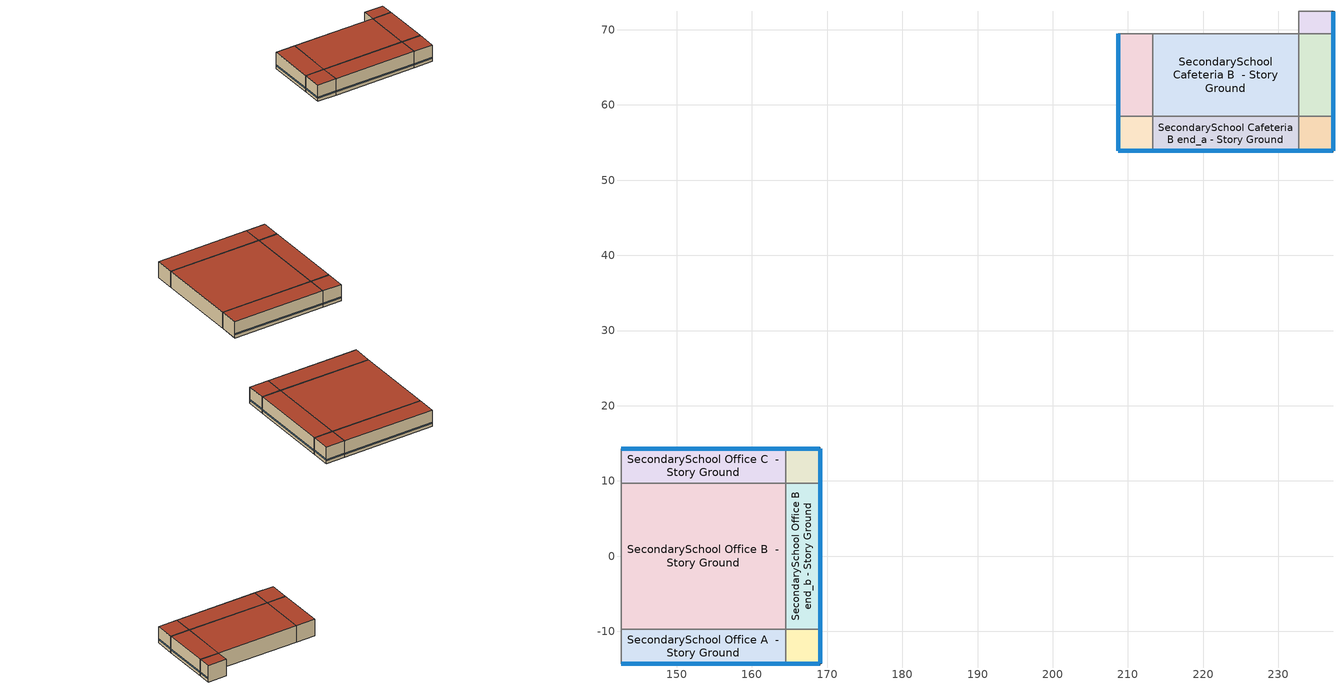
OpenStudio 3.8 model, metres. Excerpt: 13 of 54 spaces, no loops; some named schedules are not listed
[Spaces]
SecondarySchool Office A  - Story Ground
 floor ground (Foundation F 126 Perim 2192 Area 1002): 142.59,-14.28 142.59,-9.71 164.5,-9.71 164.5,-14.28 z0
 wall outside: 142.59,-14.28 164.5,-14.28 z0:3.96
 wall to SecondarySchool Library A  - Story Ground: 142.59,-9.71 142.59,-14.28 z0:3.96
 wall to SecondarySchool Office B  - Story Ground: 164.5,-9.71 142.59,-9.71 z0:3.96
 wall to SecondarySchool Office A end_b - Story Ground: 164.5,-14.28 164.5,-9.71 z0:3.96
 window (Window U-0.56 SHGC 0.39): 142.61,-14.28 164.48,-14.28 z0.76:1
 roof outside: 164.5,-14.28 164.5,-9.71 142.59,-9.71 142.59,-14.28 z3.96
SecondarySchool Office B  - Story Ground
 floor ground (Foundation F 126 Perim 0 Area 42569): 142.59,-9.71 142.59,9.71 164.5,9.71 164.5,-9.71 z0
 wall to SecondarySchool Library B  - Story Ground: 142.59,9.71 142.59,-9.71 z0:3.96
 wall to SecondarySchool Office C  - Story Ground: 164.5,9.71 142.59,9.71 z0:3.96
 wall to SecondarySchool Office B end_b - Story Ground: 164.5,-9.71 164.5,9.71 z0:3.96
 roof outside: 164.5,-9.71 164.5,9.71 142.59,9.71 142.59,-9.71 z3.96
SecondarySchool Office C  - Story Ground
 floor ground (Foundation F 126 Perim 2192 Area 1002): 142.59,9.71 142.59,14.28 164.5,14.28 164.5,9.71 z0
 wall outside: 164.5,14.28 142.59,14.28 z0:3.96
 wall to SecondarySchool Library C  - Story Ground: 142.59,14.28 142.59,9.71 z0:3.96
 wall to SecondarySchool Office C end_b - Story Ground: 164.5,9.71 164.5,14.28 z0:3.96
 window (Window U-0.56 SHGC 0.39): 164.48,14.28 142.61,14.28 z0.76:1
 roof outside: 164.5,9.71 164.5,14.28 142.59,14.28 142.59,9.71 z3.96
SecondarySchool Office A end_b - Story Ground
 floor ground (Foundation F 126 Perim 914 Area 209): 164.5,-14.28 164.5,-9.71 169.07,-9.71 169.07,-14.28 z0
 wall outside: 164.5,-14.28 169.07,-14.28 169.07,-9.71 z0:3.96
 wall to SecondarySchool Office B end_b - Story Ground: 169.07,-9.71 164.5,-9.71 z0:3.96
 window (Window U-0.56 SHGC 0.39): 164.53,-14.28 169.05,-14.28 / 169.07,-14.26 169.07,-9.74 z0.76:1
 roof outside: 169.07,-14.28 169.07,-9.71 164.5,-9.71 164.5,-14.28 z3.96
SecondarySchool Office B end_b - Story Ground
 floor ground (Foundation F 126 Perim 1942 Area 8881): 164.5,-9.71 164.5,9.71 169.07,9.71 169.07,-9.71 z0
 wall outside: 169.07,-9.71 169.07,9.71 z0:3.96
 wall to SecondarySchool Office C end_b - Story Ground: 169.07,9.71 164.5,9.71 z0:3.96
 window (Window U-0.56 SHGC 0.39): 169.07,-9.69 169.07,9.69 z0.76:1
 roof outside: 169.07,-9.71 169.07,9.71 164.5,9.71 164.5,-9.71 z3.96
SecondarySchool Office C end_b - Story Ground
 floor ground (Foundation F 126 Perim 914 Area 209): 164.5,9.71 164.5,14.28 169.07,14.28 169.07,9.71 z0
 wall outside: 169.07,9.71 169.07,14.28 164.5,14.28 z0:3.96
 window (Window U-0.56 SHGC 0.39): 169.05,14.28 164.53,14.28 / 169.07,9.74 169.07,14.26 z0.76:1
 roof outside: 169.07,9.71 169.07,14.28 164.5,14.28 164.5,9.71 z3.96
SecondarySchool Cafeteria A end_a - Story Ground
 floor ground (Foundation F 126 Perim 914 Area 209): 237.26,53.91 232.69,53.91 232.69,58.48 237.26,58.48 z0
 wall outside: 232.69,53.91 237.26,53.91 237.26,58.48 z0:3.96
 wall to SecondarySchool Cafeteria B end_a - Story Ground: 232.69,58.48 232.69,53.91 z0:3.96
 wall to SecondarySchool Cafeteria A  - Story Ground: 237.26,58.48 232.69,58.48 z0:3.96
 window (Window U-0.56 SHGC 0.39): 237.26,53.93 237.26,58.45 / 232.72,53.91 237.24,53.91 z0.76:1
 roof outside: 237.26,58.48 232.69,58.48 232.69,53.91 237.26,53.91 z3.96
SecondarySchool Cafeteria B end_a - Story Ground
 floor ground (Foundation F 126 Perim 1942 Area 8881): 232.69,53.91 213.27,53.91 213.27,58.48 232.69,58.48 z0
 wall outside: 213.27,53.91 232.69,53.91 z0:3.96
 wall to SecondarySchool Cafeteria C end_a - Story Ground: 213.27,58.48 213.27,53.91 z0:3.96
 wall to SecondarySchool Cafeteria B  - Story Ground: 232.69,58.48 213.27,58.48 z0:3.96
 window (Window U-0.56 SHGC 0.39): 213.29,53.91 232.67,53.91 z0.76:1
 roof outside: 232.69,58.48 213.27,58.48 213.27,53.91 232.69,53.91 z3.96
SecondarySchool Cafeteria C end_a - Story Ground
 floor ground (Foundation F 126 Perim 914 Area 209): 213.27,53.91 208.7,53.91 208.7,58.48 213.27,58.48 z0
 wall outside: 208.7,58.48 208.7,53.91 213.27,53.91 z0:3.96
 wall to SecondarySchool Cafeteria C  - Story Ground: 213.27,58.48 208.7,58.48 z0:3.96
 window (Window U-0.56 SHGC 0.39): 208.72,53.91 213.24,53.91 / 208.7,58.45 208.7,53.93 z0.76:1
 roof outside: 213.27,58.48 208.7,58.48 208.7,53.91 213.27,53.91 z3.96
SecondarySchool Cafeteria A  - Story Ground
 floor ground (Foundation F 126 Perim 1099 Area 5024): 237.26,58.48 232.69,58.48 232.69,69.47 237.26,69.47 z0
 wall outside: 237.26,58.48 237.26,69.47 z0:3.96
 wall to SecondarySchool Cafeteria B  - Story Ground: 232.69,69.47 232.69,58.48 z0:3.96
 wall to SecondarySchool Mechanical A  - Story Ground 1: 237.26,69.47 232.69,69.47 z0:3.96
 window (Window U-0.56 SHGC 0.39): 237.26,58.51 237.26,69.44 z0.76:1
 roof outside: 237.26,69.47 232.69,69.47 232.69,58.48 237.26,58.48 z3.96
SecondarySchool Cafeteria B  - Story Ground
 floor ground (Foundation F 126 Perim 0 Area 21345): 232.69,58.48 213.27,58.48 213.27,69.47 232.69,69.47 z0
 wall to SecondarySchool Cafeteria C  - Story Ground: 213.27,69.47 213.27,58.48 z0:3.96
 wall to SecondarySchool Mechanical B  - Story Ground 1: 232.69,69.47 213.27,69.47 z0:3.96
 roof outside: 232.69,69.47 213.27,69.47 213.27,58.48 232.69,58.48 z3.96
SecondarySchool Cafeteria C  - Story Ground
 floor ground (Foundation F 126 Perim 1099 Area 5024): 213.27,58.48 208.7,58.48 208.7,69.47 213.27,69.47 z0
 wall outside: 208.7,69.47 208.7,58.48 z0:3.96
 wall to SecondarySchool Mechanical C  - Story Ground 1: 213.27,69.47 208.7,69.47 z0:3.96
 window (Window U-0.56 SHGC 0.39): 208.7,69.44 208.7,58.51 z0.76:1
 roof outside: 213.27,69.47 208.7,69.47 208.7,58.48 213.27,58.48 z3.96
SecondarySchool Mechanical A  - Story Ground 1
 floor ground (Foundation F 126 Perim 297 Area 1358): 237.26,69.47 232.69,69.47 232.69,72.44 237.26,72.44 z0
 wall outside: 237.26,69.47 237.26,72.44 z0:3.96
 wall to SecondarySchool Mechanical B  - Story Ground 1: 232.69,72.44 232.69,69.47 z0:3.96
 wall to SecondarySchool Kitchen A  - Story Ground: 237.26,72.44 232.69,72.44 z0:3.96
 window (Window U-0.56 SHGC 0.39): 237.26,69.49 237.26,72.41 z0.76:1
 roof outside: 237.26,72.44 232.69,72.44 232.69,69.47 237.26,69.47 z3.96
[Site]
Teterboro_NJ_USA: Latitude {deg}=40.85; Longitude {deg}=-74.06; Time Zone {hr}=-5; Elevation {m}=2; Terrain=City
[Site:WaterMainsTemperature]
Calculation Method=Correlation; Annual Average Outdoor Air Temperature {C}=13.1142; Maximum Difference In Monthly Average Outdoor Air Temperatures {deltaC}=26.67
[SizingPeriod:DesignDay] Barometric Pressure {Pa}=101301; Rain Indicator=No; Snow Indicator=No; Day of Month=21; Daylight Saving Time Indicator=No; Humidity Condition Type=Wetbulb; Dry-Bulb Temperature Range Modifier Type=DefaultMultipliers
Name | Maximum Dry-Bulb Temperature {C} | Daily Dry-Bulb Temperature Range {deltaC} | Wind Speed {m/s} | Wind Direction {deg} | Month | Day Type | Wetbulb or DewPoint at Maximum Dry-Bulb {C} | Solar Model Indicator | ASHRAE Clear Sky Optical Depth for Beam Irradiance | ASHRAE Clear Sky Optical Depth for Diffuse Irradiance | Sky Clearness
Teterboro Ann Clg .4% Condns DB=>MWB 1 | 33.6 | 9.6 | 4.7 | 240 | 7 | SummerDesignDay | 23.6 | ASHRAETau | 0.452 | 2.128
Teterboro Ann Clg .4% Condns WB=>MDB 1 | 30.9 | 9.6 | 4.7 | 240 | 7 | SummerDesignDay | 25.4 | ASHRAETau | 0.452 | 2.128
Teterboro Ann Htg 99.6% Condns DB 1 | -11.4 | 0 | 4.6 | 300 | 1 | WinterDesignDay | -11.4 | ASHRAEClearSky |  |  | 0
Teterboro August .4% Condns DB=>MCWB 1 | 34.9 | 9.5 | 4.7 | 240 | 8 | SummerDesignDay | 24.8 | ASHRAETau | 0.439 | 2.191
[ClimateZones]
Climate Zone Institution Name 1=ASHRAE; Climate Zone Document Name 1=ANSI/ASHRAE Standard 169; Climate Zone Document Year 1=2006; Climate Zone Value 1=ASHRAE 169-2013-5A
[Building]
ComStock DOE Ref 1980-2004|SecondarySchool: Default Construction Set=ComStock DOE Ref 1980-2004 - SecSchl - ASHRAE 169-2013-5A; Default Schedule Set=Building Default Schedule Set; Standards Building Type=SecondarySchool
[Site:GroundTemperature:FCfactorMethod]
January Ground Temperature {C}=9.7; February Ground Temperature {C}=6; March Ground Temperature {C}=-2.2; April Ground Temperature {C}=-3.4; May Ground Temperature {C}=-4.2; June Ground Temperature {C}=2.7; July Ground Temperature {C}=7.5; August Ground Temperature {C}=13.7; September Ground Temperature {C}=18.6; October Ground Temperature {C}=22; November Ground Temperature {C}=20.7; December Ground Temperature {C}=16.5
[Construction:FfactorGroundFloor] F-Factor {W/m-K}=1.26344
Name | Area {m2} | PerimeterExposed {m}
Foundation F 126 Perim 914 Area 209 | 20.9032 | 9.144
Foundation F 126 Perim 2192 Area 1002 | 100.197 | 21.9153
Foundation F 126 Perim 1099 Area 5024 | 50.2402 | 10.9887
Foundation F 126 Perim 1942 Area 8881 | 88.8077 | 19.4242
Foundation F 126 Perim 0 Area 42569 | 425.688 | 0
Foundation F 126 Perim 0 Area 21345 | 213.447 | 0
Foundation F 126 Perim 297 Area 1358 | 13.5803 | 2.97033
[DefaultConstructionSet]
ComStock DOE Ref 1980-2004 - SecSchl - ASHRAE 169-2013-5A: Default Exterior Surface Constructions=Default Surface Constructions 1; Default Interior Surface Constructions=Default Surface Constructions 2; Default Ground Contact Surface Constructions=Default Surface Constructions 3; Default Exterior SubSurface Constructions=Default Sub Surface Constructions 1; Default Interior SubSurface Constructions=Default Sub Surface Constructions 2; Interior Partition Construction=Typical Interior Partition
[DefaultSurfaceConstructions]
Name | Floor Construction | Wall Construction | Roof Ceiling Construction
Default Surface Constructions 1 | Typical Insulated Exterior Mass Floor | Typical Insulated Wood Framed Exterior Wall R-12.2 | Typical IEAD Roof R-18.87
Default Surface Constructions 2 | Typical Interior Floor | Typical Interior Wall | Typical Interior Ceiling
Default Surface Constructions 3 | Typical Insulated Carpeted 6in Slab Floor | Typical Insulated Basement Mass Wall R-10.0
[Construction]
Typical Insulated Exterior Mass Floor: Typical Insulation R-10.02, 4 in. Normalweight Concrete Floor, Typical Carpet Pad
Typical IEAD Roof R-18.87: Roof Membrane, Typical Insulation R-17.75, Metal Roof Surface
Typical Interior Floor: 100mm Normalweight concrete floor, CP02 CARPET PAD
Typical Interior Wall: G01 13mm gypsum board, G01 13mm gypsum board
Typical Interior Ceiling: CP02 CARPET PAD, 100mm Normalweight concrete floor
Typical Insulated Carpeted 6in Slab Floor: 6 in. Normalweight Concrete Floor, Typical Carpet Pad
Typical Insulated Basement Mass Wall R-10.0: Typical Insulation R-8.45, 8 in. Concrete Block Basement Wall
U 0.59 SHGC 0.39 Simple Glazing Window U-0.59 SHGC 0.39: U 0.59 SHGC 0.39 Simple Glazing U-0.59 SHGC 0.39
U 0.59 SHGC 0.39 Simple Glazing Window U-0.59 SHGC 0.39 1: U 0.59 SHGC 0.39 Simple Glazing U-0.59 SHGC 0.39 1
Typical Insulated Metal Door: F08 Metal surface, Typical Insulation R-10.02 1
U 0.88 SHGC 0.16 Sgl Ref-A-L Clr 6mm: REF A CLEAR LO 6MM
Typical Overhead Door: Typical Insulation R-10.02 1
Typical Interior Window: Clear 3mm
Typical Interior Door; Typical Interior Partition: G05 25mm wood
Typical Insulated Wood Framed Exterior Wall R-12.2: 25mm Stucco, 5/8 in. Gypsum Board, Typical Insulation R-10.02 1, 5/8 in. Gypsum Board
InteriorFurnishings 1: Std Wood 6inch 1
Window U-0.56 SHGC 0.39: Simple Glazing Double - LowE - Clear - Aluminum
[Material:NoMass] Roughness=Smooth; Thermal Absorptance=0.9; Solar Absorptance=0.7
Name | Thermal Resistance {m2-K/W} | Visible Absorptance
Typical Insulation R-10.02; Typical Insulation R-10.02 1 | 1.76396 | 0.7
Typical Carpet Pad; CP02 CARPET PAD | 0.21648 | 0.8
Typical Insulation R-17.75 | 3.12608 | 0.7
Typical Insulation R-8.45 | 1.4881 | 0.7
[Material] Thermal Absorptance=0.9
Name | Roughness | Thickness {m} | Conductivity {W/m-K} | Density {kg/m3} | Specific Heat {J/kg-K} | Solar Absorptance | Visible Absorptance
4 in. Normalweight Concrete Floor | MediumRough | 0.1016 | 2.31 | 2322 | 832 | 0.7 | 0.7
25mm Stucco | Smooth | 0.0254 | 0.72 | 1856 | 840 | 0.7 | 0.7
5/8 in. Gypsum Board | MediumSmooth | 0.0159 | 0.16 | 800 | 1090 | 0.7 | 0.7
Roof Membrane | VeryRough | 0.0095 | 0.16 | 1121.29 | 1460 | 0.7 | 0.7
Metal Roof Surface; F08 Metal surface | Smooth | 0.0008 | 45.28 | 7824 | 500 | 0.7 | 0.7
100mm Normalweight concrete floor | MediumRough | 0.1016 | 2.31045 | 2322 | 832.557 | 0.7 | 0.7
G01 13mm gypsum board | Smooth | 0.0127 | 0.160031 | 800.001 | 1090.73 | 0.7 | 0.5
6 in. Normalweight Concrete Floor | MediumRough | 0.1524 | 2.31 | 2322 | 832 | 0.7 | 0.7
8 in. Concrete Block Basement Wall | MediumRough | 0.2032 | 1.326 | 1842 | 912 | 0.7 | 0.7
G05 25mm wood | MediumSmooth | 0.0254 | 0.15 | 608 | 1630 | 0.5 | 0.5
Std Wood 6inch 1 | MediumSmooth | 0.15 | 0.12 | 540 | 1210 | 0.7 | 0.7
[DefaultSubSurfaceConstructions]
Name | Fixed Window Construction | Operable Window Construction | Door Construction | Glass Door Construction | Overhead Door Construction | Tubular Daylight Dome Construction | Tubular Daylight Diffuser Construction
Default Sub Surface Constructions 1 | U 0.59 SHGC 0.39 Simple Glazing Window U-0.59 SHGC 0.39 | U 0.59 SHGC 0.39 Simple Glazing Window U-0.59 SHGC 0.39 1 | Typical Insulated Metal Door | U 0.88 SHGC 0.16 Sgl Ref-A-L Clr 6mm | Typical Overhead Door | Typical Interior Window | Typical Interior Window
Default Sub Surface Constructions 2 | Typical Interior Window | Typical Interior Window | Typical Interior Door
[WindowMaterial:SimpleGlazingSystem]
Name | U-Factor {W/m2-K} | Solar Heat Gain Coefficient | Visible Transmittance
U 0.59 SHGC 0.39 Simple Glazing U-0.59 SHGC 0.39; U 0.59 SHGC 0.39 Simple Glazing U-0.59 SHGC 0.39 1 | 3.35018 | 0.39 | 0.31
Simple Glazing Double - LowE - Clear - Aluminum | 3.17415 | 0.386 | 0.591
[WindowMaterial:Glazing] Optical Data Type=SpectralAverage; Infrared Transmittance at Normal Incidence=0; Front Side Infrared Hemispherical Emissivity=0.84; Conductivity {W/m-K}=0.9; Dirt Correction Factor for Solar and Visible Transmittance=1; Solar Diffusing=No
Name | Thickness {m} | Solar Transmittance at Normal Incidence | Front Side Solar Reflectance at Normal Incidence | Back Side Solar Reflectance at Normal Incidence | Visible Transmittance at Normal Incidence | Front Side Visible Reflectance at Normal Incidence | Back Side Visible Reflectance at Normal Incidence | Back Side Infrared Hemispherical Emissivity
REF A CLEAR LO 6MM | 0.006 | 0.066 | 0.341 | 0.493 | 0.08 | 0.41 | 0.37 | 0.4
Clear 3mm | 0.003 | 0.837 | 0.075 | 0.075 | 0.898 | 0.081 | 0.081 | 0.84
[SpaceType] Standards Building Type=SecondarySchool
Name | Default Schedule Set | Design Specification Outdoor Air Object | Standards Space Type
SecondarySchool Cafeteria - ComStock DOE Ref 1980-2004 | SecondarySchool Cafeteria Schedule Set | SecondarySchool Cafeteria Ventilation | Cafeteria
SecondarySchool Mechanical - ComStock DOE Ref 1980-2004 | SecondarySchool Mechanical Schedule Set | SecondarySchool Mechanical Ventilation | Mechanical
SecondarySchool Office - ComStock DOE Ref 1980-2004 | SecondarySchool Office Schedule Set | SecondarySchool Office Ventilation | Office
[BuildingStory]
Story Ground: Nominal Z Coordinate {m}=0; Nominal Floor to Floor Height {m}=3.9624
[Space] Building Story=Story Ground
Name | Space Type | Thermal Zone
SecondarySchool Office A  - Story Ground | SecondarySchool Office - ComStock DOE Ref 1980-2004 | Zone SecondarySchool Office A  - Story Ground
SecondarySchool Office B  - Story Ground | SecondarySchool Office - ComStock DOE Ref 1980-2004 | Zone SecondarySchool Office B  - Story Ground
SecondarySchool Office C  - Story Ground | SecondarySchool Office - ComStock DOE Ref 1980-2004 | Zone SecondarySchool Office C  - Story Ground
SecondarySchool Office A end_b - Story Ground | SecondarySchool Office - ComStock DOE Ref 1980-2004 | Zone SecondarySchool Office A end_b - Story Ground
SecondarySchool Office B end_b - Story Ground | SecondarySchool Office - ComStock DOE Ref 1980-2004 | Zone SecondarySchool Office B end_b - Story Ground
SecondarySchool Office C end_b - Story Ground | SecondarySchool Office - ComStock DOE Ref 1980-2004 | Zone SecondarySchool Office C end_b - Story Ground
SecondarySchool Cafeteria A end_a - Story Ground | SecondarySchool Cafeteria - ComStock DOE Ref 1980-2004 | Zone SecondarySchool Cafeteria A end_a - Story Ground
SecondarySchool Cafeteria B end_a - Story Ground | SecondarySchool Cafeteria - ComStock DOE Ref 1980-2004 | Zone SecondarySchool Cafeteria B end_a - Story Ground
SecondarySchool Cafeteria C end_a - Story Ground | SecondarySchool Cafeteria - ComStock DOE Ref 1980-2004 | Zone SecondarySchool Cafeteria C end_a - Story Ground
SecondarySchool Cafeteria A  - Story Ground | SecondarySchool Cafeteria - ComStock DOE Ref 1980-2004 | Zone SecondarySchool Cafeteria A  - Story Ground
SecondarySchool Cafeteria B  - Story Ground | SecondarySchool Cafeteria - ComStock DOE Ref 1980-2004 | Zone SecondarySchool Cafeteria B  - Story Ground
SecondarySchool Cafeteria C  - Story Ground | SecondarySchool Cafeteria - ComStock DOE Ref 1980-2004 | Zone SecondarySchool Cafeteria C  - Story Ground
SecondarySchool Mechanical A  - Story Ground 1 | SecondarySchool Mechanical - ComStock DOE Ref 1980-2004 | Zone SecondarySchool Mechanical A  - Story Ground 1
[ThermalZone] Multiplier=1; Use Ideal Air Loads=No
Name | Thermostat
Zone SecondarySchool Office A  - Story Ground | SecondarySchool Office - ComStock DOE Ref 1980-2004 Thermostat
Zone SecondarySchool Office B  - Story Ground | SecondarySchool Office - ComStock DOE Ref 1980-2004 Thermostat 2
Zone SecondarySchool Office C  - Story Ground | SecondarySchool Office - ComStock DOE Ref 1980-2004 Thermostat 4
Zone SecondarySchool Office A end_b - Story Ground | SecondarySchool Office - ComStock DOE Ref 1980-2004 Thermostat 1
Zone SecondarySchool Office B end_b - Story Ground | SecondarySchool Office - ComStock DOE Ref 1980-2004 Thermostat 3
Zone SecondarySchool Office C end_b - Story Ground | SecondarySchool Office - ComStock DOE Ref 1980-2004 Thermostat 5
Zone SecondarySchool Cafeteria A end_a - Story Ground | SecondarySchool Cafeteria - ComStock DOE Ref 1980-2004 Thermostat 1
Zone SecondarySchool Cafeteria B end_a - Story Ground | SecondarySchool Cafeteria - ComStock DOE Ref 1980-2004 Thermostat 3
Zone SecondarySchool Cafeteria C end_a - Story Ground | SecondarySchool Cafeteria - ComStock DOE Ref 1980-2004 Thermostat 5
Zone SecondarySchool Cafeteria A  - Story Ground | SecondarySchool Cafeteria - ComStock DOE Ref 1980-2004 Thermostat
Zone SecondarySchool Cafeteria B  - Story Ground | SecondarySchool Cafeteria - ComStock DOE Ref 1980-2004 Thermostat 2
Zone SecondarySchool Cafeteria C  - Story Ground | SecondarySchool Cafeteria - ComStock DOE Ref 1980-2004 Thermostat 4
Zone SecondarySchool Mechanical A  - Story Ground 1 | SecondarySchool Mechanical - ComStock DOE Ref 1980-2004 Thermostat 1
[People:Definition] Number of People Calculation Method=People/Area; Fraction Radiant=0.3
Name | People per Space Floor Area {person/m2}
SecondarySchool Cafeteria People Definition | 0.71946
SecondarySchool Mechanical People Definition | 0.0100104
SecondarySchool Office People Definition | 0.0500522
[People] Work Efficiency Schedule=Work Efficiency Schedule; Clothing Insulation Schedule=Clothing Schedule; Air Velocity Schedule=Air Velocity Schedule; Multiplier=1
Name | People Definition | Space or SpaceType
SecondarySchool Cafeteria People | SecondarySchool Cafeteria People Definition | SecondarySchool Cafeteria - ComStock DOE Ref 1980-2004
SecondarySchool Mechanical People | SecondarySchool Mechanical People Definition | SecondarySchool Mechanical - ComStock DOE Ref 1980-2004
SecondarySchool Office People | SecondarySchool Office People Definition | SecondarySchool Office - ComStock DOE Ref 1980-2004
[Lights:Definition] Design Level Calculation Method=Watts/Area; Fraction Visible=0.2; Return Air Fraction=0
Name | Watts per Space Floor Area {W/m2} | Fraction Radiant
SecondarySchool Mechanical - ComStock DOE Ref 1980-2004 General Lights Definition | 3.92888 | 0.31
SecondarySchool Mechanical - ComStock DOE Ref 1980-2004 Task Lights Definition | 3.02684 | 0.125
SecondarySchool Cafeteria - ComStock DOE Ref 1980-2004 General Lights Definition | 2.70767 | 0.31
SecondarySchool Cafeteria - ComStock DOE Ref 1980-2004 Task Lights Definition | 0.735422 | 0.125
SecondarySchool Cafeteria - ComStock DOE Ref 1980-2004 Wall Wash Lights Definition | 1.90206 | 0.125
SecondarySchool Office - ComStock DOE Ref 1980-2004 General Lights Definition | 6.74433 | 0.31
[ElectricEquipment:Definition] Design Level Calculation Method=Watts/Area; Fraction Latent=0; Fraction Radiant=0.5; Fraction Lost=0
Name | Watts per Space Floor Area {W/m2}
SecondarySchool Cafeteria Elec Equip Definition | 1.72652
SecondarySchool Mechanical Elec Equip Definition | 1.85847
SecondarySchool Office Elec Equip Definition | 0.687635
[ElectricEquipment] Schedule=Education_School BLDG_EQUIP_EndUseData BPR Adjusted
Name | Electric Equipment Definition | Space or SpaceType
SecondarySchool Cafeteria Elec Equip | SecondarySchool Cafeteria Elec Equip Definition | SecondarySchool Cafeteria - ComStock DOE Ref 1980-2004
SecondarySchool Mechanical Elec Equip | SecondarySchool Mechanical Elec Equip Definition | SecondarySchool Mechanical - ComStock DOE Ref 1980-2004
SecondarySchool Office Elec Equip | SecondarySchool Office Elec Equip Definition | SecondarySchool Office - ComStock DOE Ref 1980-2004
[DesignSpecification:OutdoorAir] Outdoor Air Method=Sum
Name | Outdoor Air Flow per Person {m3/s-person} | Outdoor Air Flow per Floor Area {m3/s-m2}
SecondarySchool Cafeteria Ventilation; SecondarySchool Office Ventilation | 0.00943895
SecondarySchool Mechanical Ventilation |  | 0.000254
[DefaultScheduleSet]
Name | Number of People Schedule | People Activity Level Schedule | Lighting Schedule | Electric Equipment Schedule | Infiltration Schedule | Hours of Operation Schedule
SecondarySchool Cafeteria Schedule Set; SecondarySchool Mechanical Schedule Set | SecondarySchool Bldg Occ | SecondarySchool Activity | Education_School BLDG_LIGHT_EndUseData | Education_School BLDG_EQUIP_EndUseData | SecondarySchool Infil
SecondarySchool Office Schedule Set | SecondarySchool Office Occ | SecondarySchool Activity | Education_School BLDG_LIGHT_EndUseData | Education_School BLDG_EQUIP_EndUseData | SecondarySchool Infil
Building Default Schedule Set |  |  |  |  |  | Building Hours of Operation NonResidential
[Exterior:Lights:Definition]
Name | Design Level {W}
Parking Areas and Drives Def (W/ft^2) | 0.0414577
Building Facades Def (W/ft^2) | 0.2
Main Entries Def (W/ft) | 30
Other Doors Def (W/ft) | 20
[Exterior:Lights] Schedule=Always On Discrete; Control Option=AstronomicalClock
Name | Exterior Lights Definition | Multiplier
Parking Areas and Drives | Parking Areas and Drives Def (W/ft^2) | 59097.7
Building Facades | Building Facades Def (W/ft^2) | 62594.9
Main Entries | Main Entries Def (W/ft) | 240
Other Doors | Other Doors Def (W/ft) | 147
[ThermostatSetpoint:DualSetpoint] Heating Setpoint Temperature Schedule=SecondarySchool HtgSetp; Cooling Setpoint Temperature Schedule=SecondarySchool ClgSetp
SecondarySchool Cafeteria - ComStock DOE Ref 1980-2004 Thermostat; SecondarySchool Cafeteria - ComStock DOE Ref 1980-2004 Thermostat 1; SecondarySchool Cafeteria - ComStock DOE Ref 1980-2004 Thermostat 2; SecondarySchool Cafeteria - ComStock DOE Ref 1980-2004 Thermostat 3; SecondarySchool Cafeteria - ComStock DOE Ref 1980-2004 Thermostat 4; SecondarySchool Cafeteria - ComStock DOE Ref 1980-2004 Thermostat 5; SecondarySchool Mechanical - ComStock DOE Ref 1980-2004 Thermostat 1; SecondarySchool Office - ComStock DOE Ref 1980-2004 Thermostat; SecondarySchool Office - ComStock DOE Ref 1980-2004 Thermostat 1; SecondarySchool Office - ComStock DOE Ref 1980-2004 Thermostat 2; SecondarySchool Office - ComStock DOE Ref 1980-2004 Thermostat 3; SecondarySchool Office - ComStock DOE Ref 1980-2004 Thermostat 4; SecondarySchool Office - ComStock DOE Ref 1980-2004 Thermostat 5
[InternalMass:Definition]
Internal Mass Definition 2: Construction=InteriorFurnishings 1; Design Level Calculation Method=SurfaceArea/Area; Surface Area per Space Floor Area=2
[InternalMass] Internal Mass Definition=Internal Mass Definition 2; Multiplier=1
Name | Space or SpaceType
SecondarySchool Office A  - Story Ground Mass | SecondarySchool Office A  - Story Ground
SecondarySchool Cafeteria A  - Story Ground Mass | SecondarySchool Cafeteria A  - Story Ground
SecondarySchool Office C  - Story Ground Mass | SecondarySchool Office C  - Story Ground
SecondarySchool Cafeteria B end_a - Story Ground Mass | SecondarySchool Cafeteria B end_a - Story Ground
SecondarySchool Office B  - Story Ground Mass | SecondarySchool Office B  - Story Ground
SecondarySchool Cafeteria C  - Story Ground Mass | SecondarySchool Cafeteria C  - Story Ground
SecondarySchool Office A end_b - Story Ground Mass | SecondarySchool Office A end_b - Story Ground
SecondarySchool Office B end_b - Story Ground Mass | SecondarySchool Office B end_b - Story Ground
SecondarySchool Office C end_b - Story Ground Mass | SecondarySchool Office C end_b - Story Ground
SecondarySchool Cafeteria C end_a - Story Ground Mass | SecondarySchool Cafeteria C end_a - Story Ground
SecondarySchool Cafeteria B  - Story Ground Mass | SecondarySchool Cafeteria B  - Story Ground
SecondarySchool Cafeteria A end_a - Story Ground Mass | SecondarySchool Cafeteria A end_a - Story Ground
SecondarySchool Mechanical A  - Story Ground 1 Mass | SecondarySchool Mechanical A  - Story Ground 1
[Lights] Schedule=Education_School BLDG_LIGHT_EndUseData BPR Adjusted; Fraction Replaceable=1
Name | Lights Definition | Space or SpaceType
SecondarySchool Mechanical - ComStock DOE Ref 1980-2004 General Lighting | SecondarySchool Mechanical - ComStock DOE Ref 1980-2004 General Lights Definition | SecondarySchool Mechanical - ComStock DOE Ref 1980-2004
SecondarySchool Mechanical - ComStock DOE Ref 1980-2004 Task Lighting | SecondarySchool Mechanical - ComStock DOE Ref 1980-2004 Task Lights Definition | SecondarySchool Mechanical - ComStock DOE Ref 1980-2004
SecondarySchool Cafeteria - ComStock DOE Ref 1980-2004 General Lighting | SecondarySchool Cafeteria - ComStock DOE Ref 1980-2004 General Lights Definition | SecondarySchool Cafeteria - ComStock DOE Ref 1980-2004
SecondarySchool Cafeteria - ComStock DOE Ref 1980-2004 Task Lighting | SecondarySchool Cafeteria - ComStock DOE Ref 1980-2004 Task Lights Definition | SecondarySchool Cafeteria - ComStock DOE Ref 1980-2004
SecondarySchool Cafeteria - ComStock DOE Ref 1980-2004 Wall Wash Lighting | SecondarySchool Cafeteria - ComStock DOE Ref 1980-2004 Wall Wash Lights Definition | SecondarySchool Cafeteria - ComStock DOE Ref 1980-2004
SecondarySchool Office - ComStock DOE Ref 1980-2004 General Lighting | SecondarySchool Office - ComStock DOE Ref 1980-2004 General Lights Definition | SecondarySchool Office - ComStock DOE Ref 1980-2004
[SpaceInfiltration:DesignFlowRate] Design Flow Rate Calculation Method=Flow/ExteriorArea; Flow per Exterior Surface Area {m3/s-m2}=0.00268633; Velocity Term Coefficient=0
Name | Space or SpaceType | Schedule | Constant Term Coefficient | Temperature Term Coefficient | Velocity Squared Term Coefficient
SecondarySchool Office A  - Story Ground HVAC On Infiltration | SecondarySchool Office A  - Story Ground | Infiltration HVAC On Schedule | 0.1019 | 0.0077 | 0.0877
SecondarySchool Office A  - Story Ground HVAC Off Infiltration | SecondarySchool Office A  - Story Ground | Infiltration HVAC Off Schedule | 0 | 0.0156 | 0.105
SecondarySchool Cafeteria A  - Story Ground HVAC On Infiltration | SecondarySchool Cafeteria A  - Story Ground | Infiltration HVAC On Schedule | 0.1019 | 0.0077 | 0.0877
SecondarySchool Cafeteria A  - Story Ground HVAC Off Infiltration | SecondarySchool Cafeteria A  - Story Ground | Infiltration HVAC Off Schedule | 0 | 0.0156 | 0.105
SecondarySchool Office C  - Story Ground HVAC On Infiltration | SecondarySchool Office C  - Story Ground | Infiltration HVAC On Schedule | 0.1019 | 0.0077 | 0.0877
SecondarySchool Office C  - Story Ground HVAC Off Infiltration | SecondarySchool Office C  - Story Ground | Infiltration HVAC Off Schedule | 0 | 0.0156 | 0.105
SecondarySchool Cafeteria B end_a - Story Ground HVAC On Infiltration | SecondarySchool Cafeteria B end_a - Story Ground | Infiltration HVAC On Schedule | 0.1019 | 0.0077 | 0.0877
SecondarySchool Cafeteria B end_a - Story Ground HVAC Off Infiltration | SecondarySchool Cafeteria B end_a - Story Ground | Infiltration HVAC Off Schedule | 0 | 0.0156 | 0.105
SecondarySchool Office B  - Story Ground HVAC On Infiltration | SecondarySchool Office B  - Story Ground | Infiltration HVAC On Schedule | 0.1019 | 0.0077 | 0.0877
SecondarySchool Office B  - Story Ground HVAC Off Infiltration | SecondarySchool Office B  - Story Ground | Infiltration HVAC Off Schedule | 0 | 0.0156 | 0.105
SecondarySchool Cafeteria C  - Story Ground HVAC On Infiltration | SecondarySchool Cafeteria C  - Story Ground | Infiltration HVAC On Schedule | 0.1019 | 0.0077 | 0.0877
SecondarySchool Cafeteria C  - Story Ground HVAC Off Infiltration | SecondarySchool Cafeteria C  - Story Ground | Infiltration HVAC Off Schedule | 0 | 0.0156 | 0.105
SecondarySchool Office A end_b - Story Ground HVAC On Infiltration | SecondarySchool Office A end_b - Story Ground | Infiltration HVAC On Schedule | 0.1019 | 0.0077 | 0.0877
SecondarySchool Office A end_b - Story Ground HVAC Off Infiltration | SecondarySchool Office A end_b - Story Ground | Infiltration HVAC Off Schedule | 0 | 0.0156 | 0.105
SecondarySchool Office B end_b - Story Ground HVAC On Infiltration | SecondarySchool Office B end_b - Story Ground | Infiltration HVAC On Schedule | 0.1019 | 0.0077 | 0.0877
SecondarySchool Office B end_b - Story Ground HVAC Off Infiltration | SecondarySchool Office B end_b - Story Ground | Infiltration HVAC Off Schedule | 0 | 0.0156 | 0.105
SecondarySchool Office C end_b - Story Ground HVAC On Infiltration | SecondarySchool Office C end_b - Story Ground | Infiltration HVAC On Schedule | 0.1019 | 0.0077 | 0.0877
SecondarySchool Office C end_b - Story Ground HVAC Off Infiltration | SecondarySchool Office C end_b - Story Ground | Infiltration HVAC Off Schedule | 0 | 0.0156 | 0.105
SecondarySchool Cafeteria C end_a - Story Ground HVAC On Infiltration | SecondarySchool Cafeteria C end_a - Story Ground | Infiltration HVAC On Schedule | 0.1019 | 0.0077 | 0.0877
SecondarySchool Cafeteria C end_a - Story Ground HVAC Off Infiltration | SecondarySchool Cafeteria C end_a - Story Ground | Infiltration HVAC Off Schedule | 0 | 0.0156 | 0.105
SecondarySchool Cafeteria B  - Story Ground HVAC On Infiltration | SecondarySchool Cafeteria B  - Story Ground | Infiltration HVAC On Schedule | 0.1019 | 0.0077 | 0.0877
SecondarySchool Cafeteria B  - Story Ground HVAC Off Infiltration | SecondarySchool Cafeteria B  - Story Ground | Infiltration HVAC Off Schedule | 0 | 0.0156 | 0.105
SecondarySchool Cafeteria A end_a - Story Ground HVAC On Infiltration | SecondarySchool Cafeteria A end_a - Story Ground | Infiltration HVAC On Schedule | 0.1019 | 0.0077 | 0.0877
SecondarySchool Cafeteria A end_a - Story Ground HVAC Off Infiltration | SecondarySchool Cafeteria A end_a - Story Ground | Infiltration HVAC Off Schedule | 0 | 0.0156 | 0.105
SecondarySchool Mechanical A  - Story Ground 1 HVAC On Infiltration | SecondarySchool Mechanical A  - Story Ground 1 | Infiltration HVAC On Schedule | 0.1019 | 0.0077 | 0.0877
SecondarySchool Mechanical A  - Story Ground 1 HVAC Off Infiltration | SecondarySchool Mechanical A  - Story Ground 1 | Infiltration HVAC Off Schedule | 0 | 0.0156 | 0.105
[Schedule:Ruleset]
SecondarySchool Office Occ: Default Day Schedule=SecondarySchool Office Occ Default; Summer Design Day Schedule=SecondarySchool Office Occ Summer Design Day; Winter Design Day Schedule=SecondarySchool Office Occ Winter Design Day
[Schedule:Day]
Education_School BLDG_LIGHT_EndUseData Sat Day; Education_School BLDG_LIGHT_EndUseData Sat Day 2: Average, 0, 15, 0.236057, 0, 30, 0.220582, 0, 45, 0.213302, 1, 0, 0.206021, 1, 15, 0.198741, 1, 30, 0.19146, 1, 45, 0.177079, 2, 0, 0.162697, 2, 15, 0.148315, 2, 30, 0.133934, 2, 45, 0.126674, 3, 0, 0.119414, 3, 15, 0.112154, 3, 30, 0.104894, 3, 45, 0.0985841, 4, 0, 0.0922739, 4, 15, 0.0859638, 4, 30, 0.0796537, 4, 45, 0.0676206, 5, 0, 0.0555874, 5, 15, 0.0435543, 5, 30, 0.0315212, 5, 45, 0.0317865, 6, 0, 0.0320518, 6, 15, 0.032317, 6, 30, 0.0325823, 6, 45, 0.0333761, 7, 0, 0.03417, 7, 15, 0.0349638, 7, 30, 0.0357576, 7, 45, 0.0350905, 8, 0, 0.0344234, 8, 15, 0.0337564, 8, 30, 0.0330893, 8, 45, 0.0327336, 9, 0, 0.032378, 9, 15, 0.0320224, 9, 30, 0.0316668, 9, 45, 0.0253193, 10, 0, 0.0189717, 10, 15, 0.0126242, 10, 30, 0.0062767, 10, 45, 0.00517227, 11, 0, 0.00406783, 11, 15, 0.00296339, 11, 30, 0.00185895, 11, 45, 0.00238281, 12, 0, 0.00290666, 12, 15, 0.00343052, 12, 30, 0.00395437, 12, 45, 0.00296578, 13, 0, 0.00197719, 13, 15, 0.000988594, 13, 30, 0, 13, 45, 0.00140038, 14, 0, 0.00280075, 14, 15, 0.00420113, 14, 30, 0.00560151, 14, 45, 0.00494782, 15, 0, 0.00429412, 15, 15, 0.00364043, 15, 30, 0.00298674, 15, 45, 0.00345766, 16, 0, 0.00392857, 16, 15, 0.00439949, 16, 30, 0.0048704, 16, 45, 0.00580901, 17, 0, 0.00674762, 17, 15, 0.00768623, 17, 30, 0.00862483, 17, 45, 0.0110859, 18, 0, 0.013547, 18, 15, 0.0160081, 18, 30, 0.0184692, 18, 45, 0.0217312, 19, 0, 0.0249931, 19, 15, 0.0282551, 19, 30, 0.031517, 19, 45, 0.0335797, 20, 0, 0.0356424, 20, 15, 0.0377051, 20, 30, 0.0397677, 20, 45, 0.0603243, 21, 0, 0.0808808, 21, 15, 0.101437, 21, 30, 0.121994, 21, 45, 0.165483, 22, 0, 0.208973, 22, 15, 0.252462, 22, 30, 0.295951, 22, 45, 0.292584, 23, 0, 0.289216, 23, 15, 0.285848, 23, 30, 0.282481, 23, 45, 0.267006, 24, 0, 0.251531
Education_School BLDG_LIGHT_EndUseData Sat Day 1: Average, 0, 15, 0.24369, 0, 30, 0.244015, 0, 45, 0.231925, 1, 0, 0.219834, 1, 15, 0.207744, 1, 30, 0.195653, 1, 45, 0.196886, 2, 0, 0.198118, 2, 15, 0.19935, 2, 30, 0.200582, 2, 45, 0.205412, 3, 0, 0.210242, 3, 15, 0.215072, 3, 30, 0.219902, 3, 45, 0.203016, 4, 0, 0.18613, 4, 15, 0.169244, 4, 30, 0.152357, 4, 45, 0.13988, 5, 0, 0.127402, 5, 15, 0.114925, 5, 30, 0.102447, 5, 45, 0.113445, 6, 0, 0.124444, 6, 15, 0.135442, 6, 30, 0.14644, 6, 45, 0.153789, 7, 0, 0.161138, 7, 15, 0.168487, 7, 30, 0.175836, 7, 45, 0.169342, 8, 0, 0.162848, 8, 15, 0.156355, 8, 30, 0.149861, 8, 45, 0.142644, 9, 0, 0.135428, 9, 15, 0.128211, 9, 30, 0.120995, 9, 45, 0.101823, 10, 0, 0.0826502, 10, 15, 0.0634778, 10, 30, 0.0443054, 10, 45, 0.0371006, 11, 0, 0.0298958, 11, 15, 0.022691, 11, 30, 0.0154861, 11, 45, 0.0116146, 12, 0, 0.00774307, 12, 15, 0.00387153, 12, 30, 1.38778e-17, 12, 45, 0.000122634, 13, 0, 0.000245268, 13, 15, 0.000367903, 13, 30, 0.000490537, 13, 45, 0.000500936, 14, 0, 0.000511334, 14, 15, 0.000521733, 14, 30, 0.000532132, 14, 45, 0.000697438, 15, 0, 0.000862743, 15, 15, 0.00102805, 15, 30, 0.00119335, 15, 45, 0.00102446, 16, 0, 0.000855572, 16, 15, 0.000686681, 16, 30, 0.000517789, 16, 45, 0.000391888, 17, 0, 0.000265986, 17, 15, 0.000140085, 17, 30, 1.41832e-05, 17, 45, 0.00635223, 18, 0, 0.0126903, 18, 15, 0.0190283, 18, 30, 0.0253664, 18, 45, 0.0346283, 19, 0, 0.0438902, 19, 15, 0.0531521, 19, 30, 0.062414, 19, 45, 0.060112, 20, 0, 0.0578099, 20, 15, 0.0555079, 20, 30, 0.0532058, 20, 45, 0.0732196, 21, 0, 0.0932335, 21, 15, 0.113247, 21, 30, 0.133261, 21, 45, 0.151941, 22, 0, 0.170621, 22, 15, 0.189301, 22, 30, 0.207981, 22, 45, 0.216664, 23, 0, 0.225348, 23, 15, 0.234032, 23, 30, 0.242715, 23, 45, 0.24304, 24, 0, 0.243365
Education_School BLDG_LIGHT_EndUseData Sun Day; Education_School BLDG_LIGHT_EndUseData Sun Day 2: Average, 0, 15, 0.0782359, 0, 30, 0.0781496, 0, 45, 0.0769852, 1, 0, 0.0758208, 1, 15, 0.0746563, 1, 30, 0.0734919, 1, 45, 0.068911, 2, 0, 0.06433, 2, 15, 0.0597491, 2, 30, 0.0551681, 2, 45, 0.058649, 3, 0, 0.0621299, 3, 15, 0.0656109, 3, 30, 0.0690918, 3, 45, 0.071828, 4, 0, 0.0745642, 4, 15, 0.0773004, 4, 30, 0.0800366, 4, 45, 0.0823983, 5, 0, 0.0847599, 5, 15, 0.0871216, 5, 30, 0.0894832, 5, 45, 0.0978748, 6, 0, 0.106266, 6, 15, 0.114658, 6, 30, 0.12305, 6, 45, 0.132939, 7, 0, 0.142829, 7, 15, 0.152719, 7, 30, 0.162609, 7, 45, 0.149476, 8, 0, 0.136343, 8, 15, 0.12321, 8, 30, 0.110077, 8, 45, 0.102413, 9, 0, 0.0947495, 9, 15, 0.0870859, 9, 30, 0.0794222, 9, 45, 0.0617703, 10, 0, 0.0441185, 10, 15, 0.0264666, 10, 30, 0.00881478, 10, 45, 0.00681227, 11, 0, 0.00480976, 11, 15, 0.00280725, 11, 30, 0.000804745, 11, 45, 0.00472971, 12, 0, 0.00865467, 12, 15, 0.0125796, 12, 30, 0.0165046, 12, 45, 0.0124325, 13, 0, 0.0083604, 13, 15, 0.0042883, 13, 30, 0.000216201, 13, 45, 0.000343685, 14, 0, 0.00047117, 14, 15, 0.000598655, 14, 30, 0.00072614, 14, 45, 0.00138503, 15, 0, 0.00204391, 15, 15, 0.0027028, 15, 30, 0.00336169, 15, 45, 0.00252126, 16, 0, 0.00168084, 16, 15, 0.000840422, 16, 30, 0, 16, 45, 4.39957e-05, 17, 0, 8.79915e-05, 17, 15, 0.000131987, 17, 30, 0.000175983, 17, 45, 0.0181708, 18, 0, 0.0361657, 18, 15, 0.0541605, 18, 30, 0.0721553, 18, 45, 0.0690243, 19, 0, 0.0658932, 19, 15, 0.0627622, 19, 30, 0.0596311, 19, 45, 0.056358, 20, 0, 0.0530848, 20, 15, 0.0498117, 20, 30, 0.0465385, 20, 45, 0.0463213, 21, 0, 0.0461041, 21, 15, 0.0458868, 21, 30, 0.0456696, 21, 45, 0.0519486, 22, 0, 0.0582275, 22, 15, 0.0645065, 22, 30, 0.0707855, 22, 45, 0.0727129, 23, 0, 0.0746402, 23, 15, 0.0765676, 23, 30, 0.078495, 23, 45, 0.0784086, 24, 0, 0.0783223
Education_School BLDG_LIGHT_EndUseData Sun Day 1: Average, 0, 15, 0.0519473, 0, 30, 0.0568671, 0, 45, 0.0592462, 1, 0, 0.0616254, 1, 15, 0.0640046, 1, 30, 0.0663837, 1, 45, 0.0719629, 2, 0, 0.0775421, 2, 15, 0.0831213, 2, 30, 0.0887005, 2, 45, 0.100013, 3, 0, 0.111326, 3, 15, 0.122638, 3, 30, 0.13395, 3, 45, 0.131634, 4, 0, 0.129318, 4, 15, 0.127001, 4, 30, 0.124685, 4, 45, 0.132556, 5, 0, 0.140428, 5, 15, 0.1483, 5, 30, 0.156171, 5, 45, 0.164473, 6, 0, 0.172775, 6, 15, 0.181076, 6, 30, 0.189378, 6, 45, 0.195331, 7, 0, 0.201285, 7, 15, 0.207238, 7, 30, 0.213192, 7, 45, 0.208385, 8, 0, 0.203579, 8, 15, 0.198772, 8, 30, 0.193966, 8, 45, 0.18752, 9, 0, 0.181074, 9, 15, 0.174628, 9, 30, 0.168182, 9, 45, 0.142467, 10, 0, 0.116753, 10, 15, 0.0910376, 10, 30, 0.0653228, 10, 45, 0.0679523, 11, 0, 0.0705819, 11, 15, 0.0732114, 11, 30, 0.0758409, 11, 45, 0.058971, 12, 0, 0.0421011, 12, 15, 0.0252313, 12, 30, 0.00836135, 12, 45, 0.00691227, 13, 0, 0.00546318, 13, 15, 0.0040141, 13, 30, 0.00256501, 13, 45, 0.00239198, 14, 0, 0.00221895, 14, 15, 0.00204592, 14, 30, 0.00187289, 14, 45, 0.00211678, 15, 0, 0.00236066, 15, 15, 0.00260454, 15, 30, 0.00284842, 15, 45, 0.00244036, 16, 0, 0.0020323, 16, 15, 0.00162424, 16, 30, 0.00121618, 16, 45, 0.00140825, 17, 0, 0.00160033, 17, 15, 0.0017924, 17, 30, 0.00198447, 17, 45, 0.00159475, 18, 0, 0.00120503, 18, 15, 0.000815305, 18, 30, 0.000425584, 18, 45, 0.000808929, 19, 0, 0.00119227, 19, 15, 0.00157562, 19, 30, 0.00195897, 19, 45, 0.00199563, 20, 0, 0.00203229, 20, 15, 0.00206895, 20, 30, 0.00210561, 20, 45, 0.00157921, 21, 0, 0.0010528, 21, 15, 0.000526402, 21, 30, 0, 21, 45, 0.00147535, 22, 0, 0.00295071, 22, 15, 0.00442606, 22, 30, 0.00590141, 22, 45, 0.0137231, 23, 0, 0.0215448, 23, 15, 0.0293665, 23, 30, 0.0371881, 23, 45, 0.0421079, 24, 0, 0.0470276
SecondarySchool Office Occ Default; SecondarySchool Office Occ Wkdy Day: Average, 9, 15, 0, 9, 30, 0.059375, 9, 45, 0.11875, 10, 0, 0.178125, 10, 15, 0.2375, 10, 30, 0.296875, 10, 45, 0.35625, 11, 0, 0.415625, 11, 15, 0.475, 11, 30, 0.534375, 11, 45, 0.59375, 12, 0, 0.653125, 12, 15, 0.7125, 12, 30, 0.771875, 12, 45, 0.83125, 13, 0, 0.890625, 13, 15, 0.95, 16, 52, 0.95, 17, 7, 0.87381, 17, 22, 0.797619, 17, 37, 0.721429, 17, 52, 0.645238, 18, 7, 0.569048, 18, 22, 0.492857, 18, 37, 0.416667, 18, 52, 0.340476, 19, 7, 0.264286, 19, 22, 0.188095, 19, 30, 0.15, 20, 0, 0.15, 20, 15, 0.1375, 20, 30, 0.125, 20, 45, 0.1125, 21, 0, 0.1, 21, 15, 0.0875, 21, 30, 0.075, 21, 45, 0.0625, 22, 0, 0.05, 22, 15, 0.0375, 22, 30, 0.025, 22, 45, 0.0125, 23, 0, 0, 24, 0, 0
SecondarySchool Office Occ Summer Design Day: 8, 0, 0, 17, 0, 0.5, 24, 0, 0
SecondarySchool Office Occ Wkdy|SmrDsn Day: Average, 11, 15, 0, 18, 52, 0.5, 24, 0, 0
SecondarySchool Office Occ Wknd Day; SecondarySchool Office Occ Wknd Day 1; SecondarySchool Office Occ Wknd Day 2: Average, 12, 0, 0, 24, 0, 0
SecondarySchool Office Occ Winter Design Day; Education_School BLDG_LIGHT_EndUseData Winter Design Day 1; Education_School BLDG_EQUIP_EndUseData Winter Design Day 1; 54 Zone VAV Occ Sch Sunday 1: 24, 0, 0
SecondarySchool HtgSetp Wknd|Wkdy Day; autogen Schedule Rule 49 3_day_sch: Average, 7, 0, 14.4444, 18, 0, 20, 24, 0, 14.4444
SecondarySchool HtgSetp Wknd|Wkdy Day 1; autogen Schedule Rule 50 2_day_sch; autogen SecondarySchool HtgSetp 4_day_sch: Average, 6, 0, 14.4444, 21, 0, 20, 24, 0, 14.4444
SecondarySchool ClgSetp Wknd|Wkdy Day; autogen Schedule Rule 51 3_day_sch: Average, 7, 0, 25.5556, 18, 0, 22.2222, 24, 0, 25.5556
SecondarySchool ClgSetp Wknd|Wkdy Day 1; autogen Schedule Rule 52 2_day_sch; autogen SecondarySchool ClgSetp 4_day_sch: Average, 6, 0, 25.5556, 21, 0, 22.2222, 24, 0, 25.5556
autogen SecondarySchool Activity 0_day_sch: Average, 24, 0, 120
Education_School BLDG_LIGHT_EndUseData Default 1: No, 0, 15, 0.00108499, 0, 30, 0.00103728, 0, 45, 0.000989572, 1, 0, 0.000941866, 1, 15, 0.000816722, 1, 30, 0.000691578, 1, 45, 0.000566435, 2, 0, 0.000441291, 2, 15, 0.000411872, 2, 30, 0.000382452, 2, 45, 0.000353033, 3, 0, 0.000323613, 3, 15, 0.000294194, 3, 30, 0.000264775, 3, 45, 0.000235355, 4, 0, 0.000205936, 4, 15, 0.000176516, 4, 30, 0.000147097, 4, 45, 0.000117678, 5, 0, 8.82582e-05, 5, 15, 5.88388e-05, 5, 30, 2.94194e-05, 5, 45, 0, 6, 0, 0.000183377, 6, 15, 0.000366755, 6, 30, 0.000550132, 6, 45, 0.00073351, 7, 0, 0.00080381, 7, 15, 0.000874111, 7, 30, 0.000944411, 7, 45, 0.00101471, 8, 0, 0.00635096, 8, 15, 0.0116872, 8, 30, 0.0170235, 8, 45, 0.0223597, 9, 0, 0.0498712, 9, 15, 0.0773827, 9, 30, 0.104894, 9, 45, 0.132406, 10, 0, 0.195533, 10, 15, 0.258661, 10, 30, 0.321788, 10, 45, 0.384916, 11, 0, 0.434255, 11, 15, 0.483594, 11, 30, 0.532933, 11, 45, 0.582272, 12, 0, 0.586394, 12, 15, 0.590517, 12, 30, 0.594639, 12, 45, 0.598762, 13, 0, 0.616601, 13, 15, 0.634441, 13, 30, 0.65228, 13, 33, 0.65674, 13, 48, 0.636452, 14, 3, 0.637266, 14, 18, 0.63808, 14, 22, 0.638283, 14, 37, 0.636942, 14, 52, 0.635601, 15, 7, 0.63426, 15, 22, 0.632919, 15, 37, 0.622452, 15, 52, 0.611986, 16, 7, 0.60152, 16, 22, 0.591053, 16, 37, 0.573105, 16, 52, 0.555156, 17, 7, 0.537207, 17, 22, 0.519259, 17, 37, 0.4908, 17, 52, 0.462342, 18, 7, 0.433883, 18, 22, 0.405424, 18, 37, 0.388712, 18, 52, 0.372, 19, 7, 0.355287, 19, 11, 0.351109, 19, 26, 0.28129, 19, 41, 0.246067, 19, 56, 0.210845, 20, 0, 0.202039, 20, 15, 0.189146, 20, 30, 0.176253, 20, 45, 0.163359, 21, 0, 0.150466, 21, 15, 0.132599, 21, 30, 0.114733, 21, 45, 0.0968663, 22, 0, 0.0789998, 22, 15, 0.0598737, 22, 30, 0.0407476, 22, 45, 0.0216215, 23, 0, 0.00249536, 23, 15, 0.00215469, 23, 30, 0.00181402, 23, 45, 0.00147336, 24, 0, 0.00113269
Education_School BLDG_LIGHT_EndUseData Summer Design Day 1; Education_School BLDG_EQUIP_EndUseData Summer Design Day 1; Infiltration HVAC Off Schedule Schedule Day 0 1: 24, 0, 1
Education_School BLDG_EQUIP_EndUseData Default 1: No, 0, 15, 0.230555, 0, 30, 0.220605, 0, 45, 0.210655, 1, 0, 0.200705, 1, 15, 0.215949, 1, 30, 0.231192, 1, 45, 0.246435, 2, 0, 0.261678, 2, 15, 0.260588, 2, 30, 0.259497, 2, 45, 0.258407, 3, 0, 0.257317, 3, 15, 0.256227, 3, 30, 0.255137, 3, 45, 0.254046, 4, 0, 0.252956, 4, 15, 0.251866, 4, 30, 0.250776, 4, 45, 0.249686, 5, 0, 0.248595, 5, 15, 0.247505, 5, 30, 0.246415, 5, 45, 0.245325, 6, 0, 0.234847, 6, 15, 0.224369, 6, 30, 0.213891, 6, 45, 0.203413, 7, 0, 0.200435, 7, 15, 0.197456, 7, 30, 0.194478, 7, 45, 0.1915, 8, 0, 0.200029, 8, 15, 0.208557, 8, 30, 0.217086, 8, 45, 0.225614, 9, 0, 0.247734, 9, 15, 0.269854, 9, 30, 0.291975, 9, 45, 0.314095, 10, 0, 0.353732, 10, 15, 0.39337, 10, 30, 0.433007, 10, 45, 0.472645, 11, 0, 0.516695, 11, 15, 0.560746, 11, 30, 0.604797, 11, 45, 0.648847, 12, 0, 0.688377, 12, 15, 0.727906, 12, 30, 0.767435, 12, 45, 0.806964, 13, 0, 0.825625, 13, 15, 0.844286, 13, 30, 0.862946, 13, 33, 0.867612, 13, 48, 0.91902, 14, 3, 0.922453, 14, 18, 0.925885, 14, 22, 0.926743, 14, 37, 0.931075, 14, 52, 0.935407, 15, 7, 0.939739, 15, 22, 0.944071, 15, 37, 0.947428, 15, 52, 0.950785, 16, 7, 0.954143, 16, 22, 0.9575, 16, 37, 0.95065, 16, 52, 0.9438, 17, 7, 0.93695, 17, 22, 0.9301, 17, 37, 0.906708, 17, 52, 0.883315, 18, 7, 0.859922, 18, 22, 0.83653, 18, 37, 0.787045, 18, 52, 0.737561, 19, 7, 0.688077, 19, 11, 0.675706, 19, 26, 0.474919, 19, 41, 0.435498, 19, 56, 0.396077, 20, 0, 0.386222, 20, 15, 0.364725, 20, 30, 0.343227, 20, 45, 0.32173, 21, 0, 0.300232, 21, 15, 0.289267, 21, 30, 0.278302, 21, 45, 0.267336, 22, 0, 0.256371, 22, 15, 0.25231, 22, 30, 0.248249, 22, 45, 0.244188, 23, 0, 0.240126, 23, 15, 0.240221, 23, 30, 0.240316, 23, 45, 0.240411, 24, 0, 0.240505
54 Zone VAV Occ Sch Friday 3; 54 Zone VAV Occ Sch Friday 5; 54 Zone VAV Occ Sch Thursday 3; 54 Zone VAV Occ Sch Thursday 5; 54 Zone VAV Occ Sch Wednesday 3; 54 Zone VAV Occ Sch Wednesday 5; 54 Zone VAV Occ Sch Tuesday 3; 54 Zone VAV Occ Sch Tuesday 5; 54 Zone VAV Occ Sch Monday 3: 10, 15, 0, 21, 45, 1, 24, 0, 0
54 Zone VAV Occ Sch Friday 4; 54 Zone VAV Occ Sch Thursday 4; 54 Zone VAV Occ Sch Wednesday 4; 54 Zone VAV Occ Sch Tuesday 4; 54 Zone VAV Occ Sch Monday 4: 11, 15, 0, 21, 30, 1, 24, 0, 0
Infiltration HVAC Off Schedule Schedule Day 2; Infiltration HVAC Off Schedule Schedule Day 6; Infiltration HVAC Off Schedule Schedule Day 8; Infiltration HVAC Off Schedule Schedule Day 12; Infiltration HVAC Off Schedule Schedule Day 14; Infiltration HVAC Off Schedule Schedule Day 18; Infiltration HVAC Off Schedule Schedule Day 20; Infiltration HVAC Off Schedule Schedule Day 24; Infiltration HVAC Off Schedule Schedule Day 26: 10, 15, 1, 21, 45, 0, 24, 0, 1
Infiltration HVAC Off Schedule Schedule Day 4; Infiltration HVAC Off Schedule Schedule Day 10; Infiltration HVAC Off Schedule Schedule Day 16; Infiltration HVAC Off Schedule Schedule Day 22; Infiltration HVAC Off Schedule Schedule Day 28: 11, 15, 1, 21, 30, 0, 24, 0, 1
[Schedule:Rule] Date Specification Type=DateRange
Name | Schedule Ruleset | Rule Order | Day Schedule | Apply Monday | Apply Tuesday | Apply Wednesday | Apply Thursday | Apply Friday | Start Month | Start Day | End Month | End Day | Apply Sunday | Apply Saturday
Schedule Rule 37 | SecondarySchool Office Occ | 4 | SecondarySchool Office Occ Wkdy Day | Yes | Yes | Yes | Yes | Yes | 9 | 1 | 12 | 31
Schedule Rule 38 | SecondarySchool Office Occ | 3 | SecondarySchool Office Occ Wkdy|SmrDsn Day | Yes | Yes | Yes | Yes | Yes | 7 | 1 | 9 | 1
Schedule Rule 39 | SecondarySchool Office Occ | 2 | SecondarySchool Office Occ Wknd Day |  |  |  |  |  | 1 | 1 | 6 | 30 | Yes | Yes
Schedule Rule 40 | SecondarySchool Office Occ | 1 | SecondarySchool Office Occ Wknd Day 1 |  |  |  |  |  | 7 | 1 | 9 | 1 | Yes | Yes
Schedule Rule 41 | SecondarySchool Office Occ | 0 | SecondarySchool Office Occ Wknd Day 2 |  |  |  |  |  | 9 | 1 | 12 | 31 | Yes | Yes
Schedule Rule 53 | Education_School BLDG_LIGHT_EndUseData BPR Adjusted | 0 | Education_School BLDG_LIGHT_EndUseData Wkdy Day 1 | Yes | Yes | Yes | Yes | Yes | 8 | 27 | 12 | 31
Schedule Rule 54 | Education_School BLDG_LIGHT_EndUseData BPR Adjusted | 1 | Education_School BLDG_LIGHT_EndUseData Wkdy Day | Yes | Yes | Yes | Yes | Yes | 6 | 17 | 8 | 26
Schedule Rule 55 | Education_School BLDG_LIGHT_EndUseData BPR Adjusted | 2 | Education_School BLDG_LIGHT_EndUseData Sun Day 2 |  |  |  |  |  | 8 | 27 | 12 | 31 | Yes
Schedule Rule 56 | Education_School BLDG_LIGHT_EndUseData BPR Adjusted | 3 | Education_School BLDG_LIGHT_EndUseData Sun Day 1 |  |  |  |  |  | 6 | 17 | 8 | 26 | Yes
Schedule Rule 57 | Education_School BLDG_LIGHT_EndUseData BPR Adjusted | 4 | Education_School BLDG_LIGHT_EndUseData Sun Day |  |  |  |  |  | 1 | 1 | 6 | 16 | Yes
Schedule Rule 58 | Education_School BLDG_LIGHT_EndUseData BPR Adjusted | 5 | Education_School BLDG_LIGHT_EndUseData Sat Day 2 |  |  |  |  |  | 8 | 27 | 12 | 31 |  | Yes
Schedule Rule 59 | Education_School BLDG_LIGHT_EndUseData BPR Adjusted | 6 | Education_School BLDG_LIGHT_EndUseData Sat Day 1 |  |  |  |  |  | 6 | 17 | 8 | 26 |  | Yes
Schedule Rule 60 | Education_School BLDG_LIGHT_EndUseData BPR Adjusted | 7 | Education_School BLDG_LIGHT_EndUseData Sat Day |  |  |  |  |  | 1 | 1 | 6 | 16 |  | Yes
Schedule Rule 61 | Education_School BLDG_EQUIP_EndUseData BPR Adjusted | 0 | Education_School BLDG_EQUIP_EndUseData Wknd Day 2 |  |  |  |  |  | 8 | 27 | 12 | 31 | Yes | Yes
Schedule Rule 62 | Education_School BLDG_EQUIP_EndUseData BPR Adjusted | 1 | Education_School BLDG_EQUIP_EndUseData Wknd Day 1 |  |  |  |  |  | 6 | 17 | 8 | 26 | Yes | Yes
Schedule Rule 63 | Education_School BLDG_EQUIP_EndUseData BPR Adjusted | 2 | Education_School BLDG_EQUIP_EndUseData Wknd Day |  |  |  |  |  | 1 | 1 | 6 | 16 | Yes | Yes
Schedule Rule 64 | Education_School BLDG_EQUIP_EndUseData BPR Adjusted | 3 | Education_School BLDG_EQUIP_EndUseData Wkdy Day 1 | Yes | Yes | Yes | Yes | Yes | 8 | 27 | 12 | 31
Schedule Rule 65 | Education_School BLDG_EQUIP_EndUseData BPR Adjusted | 4 | Education_School BLDG_EQUIP_EndUseData Wkdy Day | Yes | Yes | Yes | Yes | Yes | 6 | 17 | 8 | 26
